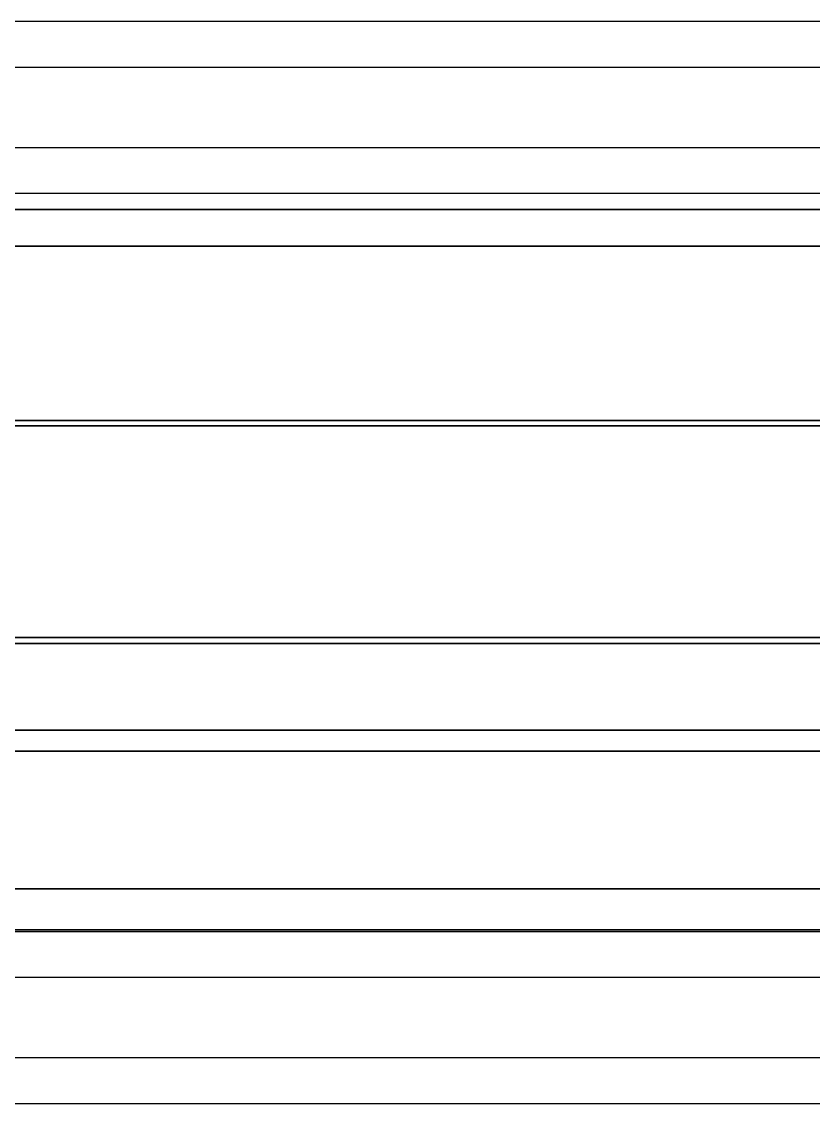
# Model space of a CAD drawing. Extents: x -3500 to 3500, y -3500 to 3500.
# Drawn here: x 556.8 to 835.3, y -1490.2 to -1109.8 of the extents above; entities that cross this region are included whole.
import ezdxf

# ---------------------------------------------------------------- set-up
doc = ezdxf.new("R2010")
doc.units = 0
for name, color, linetype in [('L5D0', 3, 'CONTINUOUS'), ('L5D100', 7, 'CONTINUOUS'), ('L5D11', 2, 'CONTINUOUS')]:
    doc.layers.add(name, color=color, linetype=linetype)

# ---------------------------------------------------------------- blocks, each defined once
blk = doc.blocks.new('ground_main_5')
at = {"layer": 'L5D0'}
for points in [[(2324.91, -1109.815), (407.531, -1109.815)], [(407.531, -1170.185), (2324.91, -1170.185)], [(2334.91, -1175.904), (370.5875, -1175.904)], [(370.5875, -1175.904), (2334.91, -1175.904)], [(2337.4295, -1250.094), (292.8855, -1250.094)], [(292.8855, -1250.094), (2337.4295, -1250.094)], [(2341.3715, -1328.456), (287.125, -1328.456)], [(287.125, -1328.456), (2341.3715, -1328.456)], [(2343.275, -1366.303), (300.3495, -1366.303)], [(300.3495, -1366.303), (2343.275, -1366.303)], [(2344.006, -1429.1695), (394.9895, -1429.1695)], [(1267.159, -1429.815), (407.531, -1429.815), (406.833, -1429.813), (406.1355, -1429.807), (405.4375, -1429.797), (404.7395, -1429.783), (404.042, -1429.765), (403.344, -1429.743), (402.6465, -1429.7175), (401.9495, -1429.6875), (401.252, -1429.6535), (400.555, -1429.6155), (399.8585, -1429.574), (399.162, -1429.528), (398.466, -1429.4785), (397.77, -1429.4245), (397.0745, -1429.367), (396.379, -1429.305), (395.684, -1429.2395), (394.9895, -1429.1695), (2344.006, -1429.1695)], [(407.531, -1490.185), (1267.159, -1490.185)]]:
    blk.add_lwpolyline(points, dxfattribs=at)
blk = doc.blocks.new('TOP_main_5_Cheese_100')
at = {"layer": 'L5D100'}
for points in [[(2324.91, -1109.815), (407.531, -1109.815)], [(407.531, -1170.185), (2324.91, -1170.185)], [(2334.91, -1188.7245), (342.8235, -1188.7245)], [(342.8235, -1188.7245), (2334.91, -1188.7245)], [(2337.5245, -1251.975), (292.209, -1251.975)], [(292.209, -1251.975), (2337.5245, -1251.975)], [(2341.2675, -1326.39), (286.7855, -1326.39)], [(286.7855, -1326.39), (2341.2675, -1326.39)], [(2342.9065, -1358.9795), (296.6535, -1358.9795)], [(296.6535, -1358.9795), (2342.9065, -1358.9795)], [(2344.7335, -1414.7), (348.663, -1414.7)], [(1267.159, -1429.815), (407.531, -1429.815)], [(348.663, -1414.7), (2344.7335, -1414.7)], [(407.531, -1490.185), (1267.159, -1490.185)]]:
    blk.add_lwpolyline(points, dxfattribs=at)
blk = doc.blocks.new('TOP_main_5')
at = {"layer": 'L5D11'}
for points in [[(407.531, -1125.815), (1313.8035, -1125.815)], [(1313.8035, -1154.185), (407.531, -1154.185)], [(1267.159, -1474.185), (407.531, -1474.185)], [(407.531, -1445.815), (1267.159, -1445.815)]]:
    blk.add_lwpolyline(points, dxfattribs=at)
for name in ['ground_main_5', 'TOP_main_5_Cheese_100']:
    blk.add_blockref(name, (0, 0))
blk = doc.blocks.new('TOP_main')
blk.add_blockref('TOP_main_5', (0, 0))

msp = doc.modelspace()

# ---------------------------------------------------------------- block references
msp.add_blockref('TOP_main', (0, 0))

doc.saveas('drawing.dxf')
